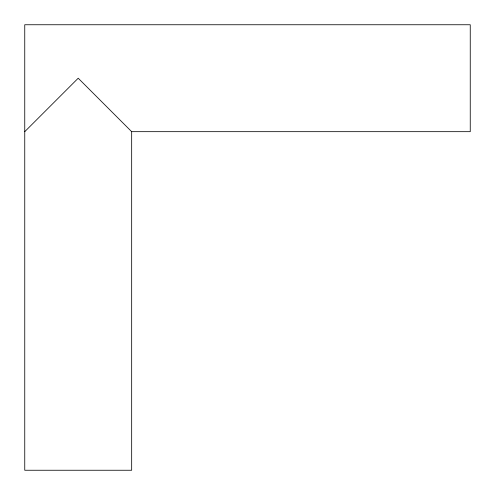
<?xml version="1.0" encoding="UTF-8"?>
<svg xmlns="http://www.w3.org/2000/svg" width="495" height="495" viewBox="0 0 495 495"><rect width="100%" height="100%" fill="white"/><g stroke="black" fill="none" stroke-linecap="round" stroke-linejoin="round"><path stroke-width="0.74" d="M24.75 131.67L78.21 78.21L131.67 131.67L470.25 131.67L470.25 24.75L24.75 24.75L24.75 470.25L131.67 470.25L131.67 131.67"/></g></svg>
